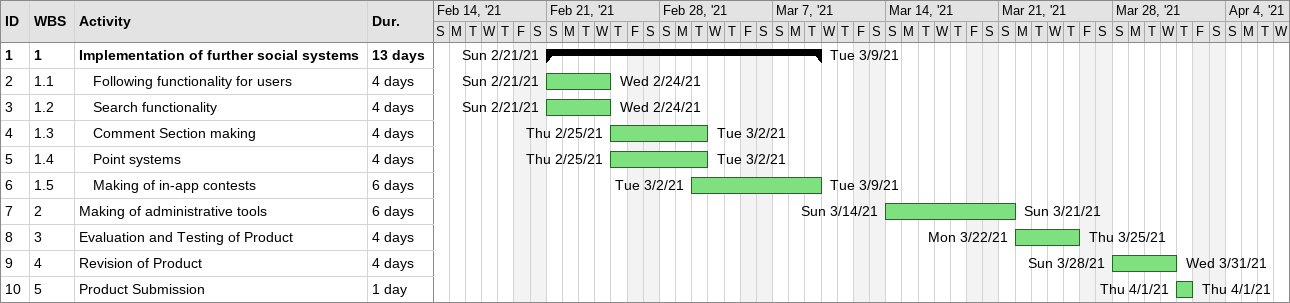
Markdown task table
| ID | WBS | Task | Duration | Start | Finish |
|---|---|---|---|---|---|
| 1 | 1 | **Implementation of further social systems** | 13d | 2021-02-21 | 2021-03-09 |
| 2 | 1.1 | Following functionality for users | 4d | 2021-02-21 | 2021-02-24 |
| 3 | 1.2 | Search functionality | 4d | 2021-02-21 | 2021-02-24 |
| 4 | 1.3 | Comment Section making | 4d | 2021-02-25 | 2021-03-02 |
| 5 | 1.4 | Point systems | 4d | 2021-02-25 | 2021-03-02 |
| 6 | 1.5 | Making of in-app contests | 6d | 2021-03-02 | 2021-03-09 |
| 7 | 2 | Making of administrative tools | 6d | 2021-03-14 | 2021-03-21 |
| 8 | 3 | Evaluation and Testing of Product | 4d | 2021-03-22 | 2021-03-25 |
| 9 | 4 | Revision of Product | 4d | 2021-03-28 | 2021-03-31 |
| 10 | 5 | Product Submission | 1d | 2021-04-01 | 2021-04-01 |
